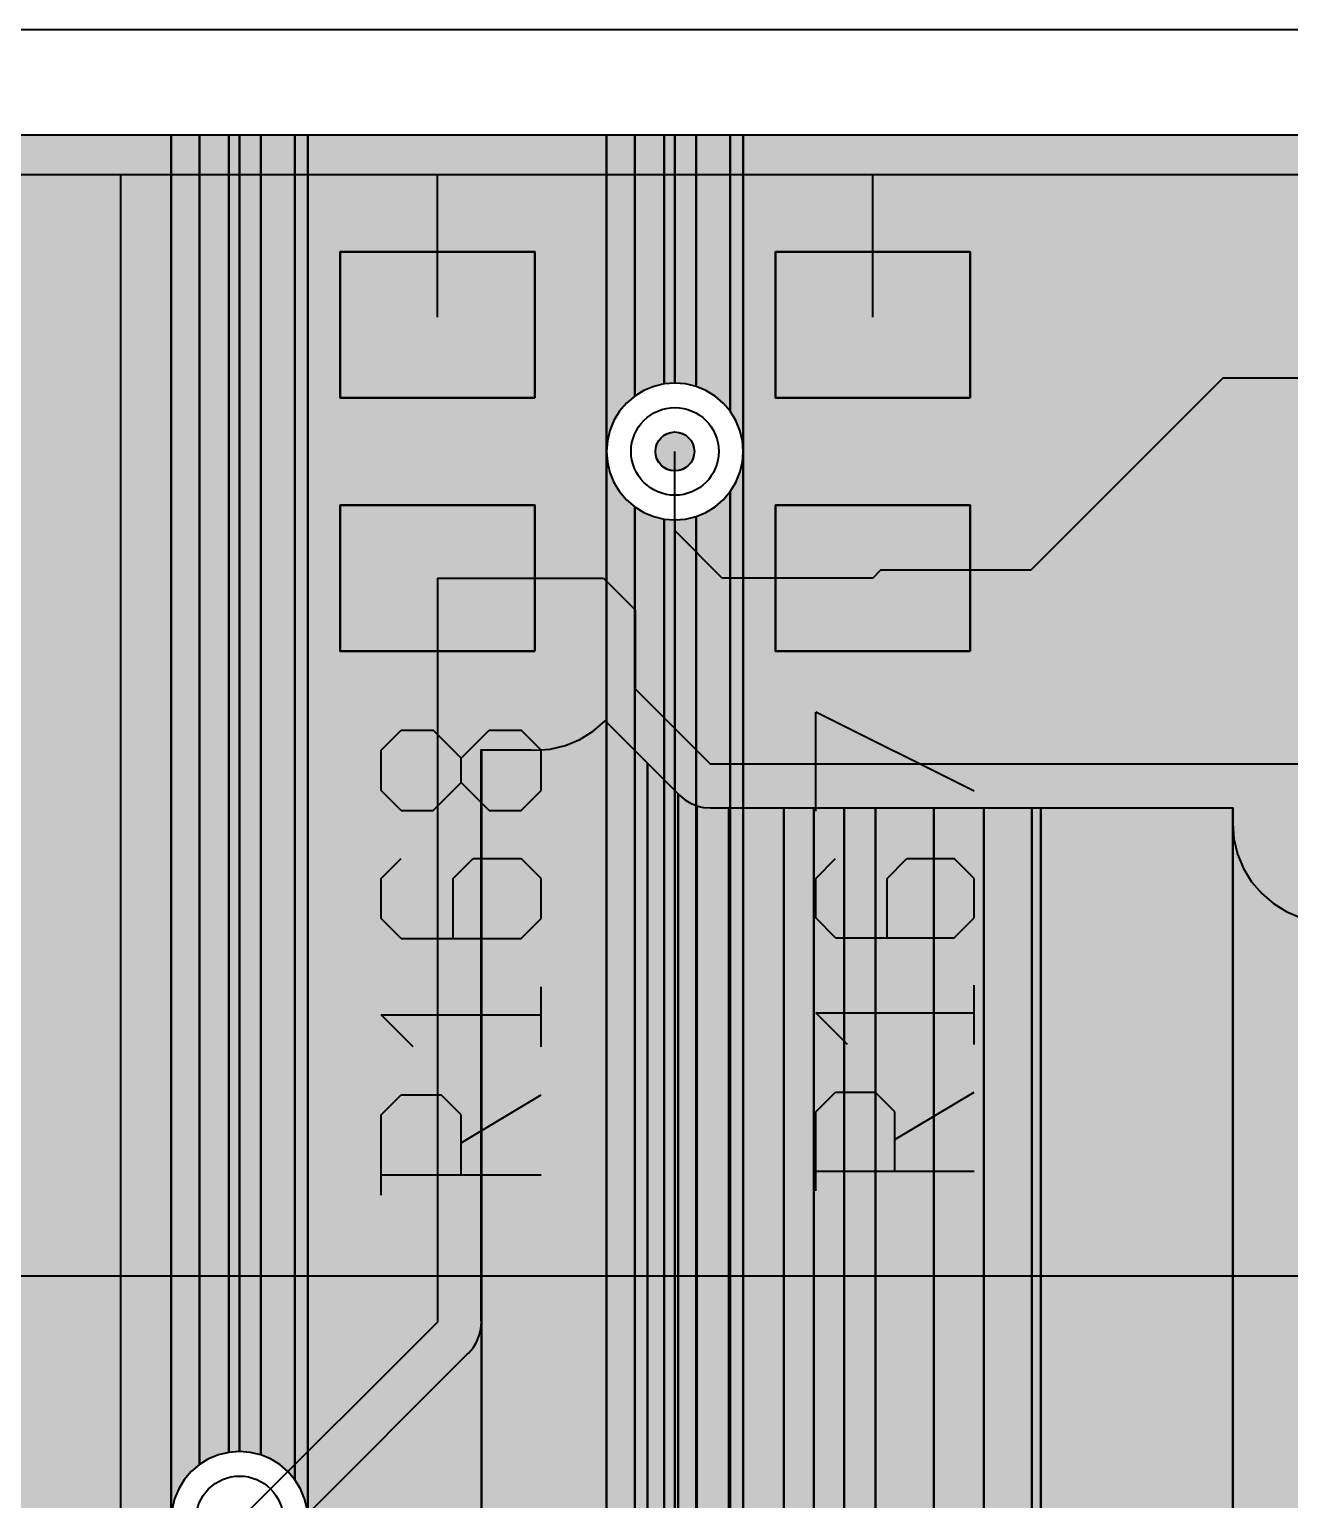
# Model space of a CAD drawing. Header units: millimetres. Extents: x 3.8 to 71.6, y 3.7 to 38.5.
# Drawn here: x 55.51 to 61.99, y 30.9 to 38.45 of the extents above; entities that cross this region are included whole.
import ezdxf

# ---------------------------------------------------------------- set-up
doc = ezdxf.new("R2010")
doc.units = ezdxf.units.MM
for name, color, linetype in [('bottom_copper', 7, 'Continuous'), ('drill_plated', 7, 'Continuous'), ('outline', 7, 'Continuous'), ('top_copper', 7, 'Continuous'), ('top_silk', 7, 'Continuous')]:
    doc.layers.add(name, color=color, linetype=linetype)

# ---------------------------------------------------------------- blocks, each defined once
blk = doc.blocks.new('Block139')
at = {"layer": 'bottom_copper', "lineweight": 40}
for points in [[(0, 32.4903), (-0.0536, 32.5032), (-0.1085, 32.5075), (-0.109, 32.5074), (-0.109, 33.782), (0, 33.782), (0, 32.4903)], [(0.1755, 32.3628), (0.1398, 32.4047), (0.0979, 32.4404), (0.0509, 32.4692), (0, 32.4903), (0, 33.782), (0.1755, 33.782), (0.1755, 32.3628)], [(0.2415, 32.1564), (0.2383, 32.2113), (0.2254, 32.2649), (0.2043, 32.3158), (0.1755, 32.3628), (0.1755, 33.782), (0.2415, 33.782), (0.2415, 32.1564)], [(12.0327, 0), (0.2415, 0), (0.2415, 33.782), (12.0327, 33.782), (12.0327, 0)], [(0.2415, 0), (0.1755, 0), (0.1755, 31.95), (0.2043, 31.997), (0.2254, 32.0479), (0.2383, 32.1015), (0.2415, 32.1564), (0.2415, 0)], [(0.1755, 0), (0, 0), (0, 31.8225), (0.0509, 31.8436), (0.0979, 31.8724), (0.1398, 31.9081), (0.1755, 31.95), (0.1755, 0)], [(0, 0), (-0.1085, 0), (-0.109, 31.8054), (-0.1085, 31.8053), (-0.0536, 31.8096), (0, 31.8225), (0, 0)]]:
    blk.add_hatch(color=7, dxfattribs=at).paths.add_polyline_path(points, flags=0)
at = {"layer": 'bottom_copper', "color": 7, "lineweight": 40}
for points in [[(0, 32.4903), (-0.0536, 32.5032), (-0.1085, 32.5075), (-0.109, 32.5074), (-0.109, 33.782), (0, 33.782), (0, 32.4903)], [(0.1755, 32.3628), (0.1398, 32.4047), (0.0979, 32.4404), (0.0509, 32.4692), (0, 32.4903), (0, 33.782), (0.1755, 33.782), (0.1755, 32.3628)], [(0.2415, 32.1564), (0.2383, 32.2113), (0.2254, 32.2649), (0.2043, 32.3158), (0.1755, 32.3628), (0.1755, 33.782), (0.2415, 33.782), (0.2415, 32.1564)], [(12.0327, 0), (0.2415, 0), (0.2415, 33.782), (12.0327, 33.782), (12.0327, 0)], [(0.2415, 0), (0.1755, 0), (0.1755, 31.95), (0.2043, 31.997), (0.2254, 32.0479), (0.2383, 32.1015), (0.2415, 32.1564), (0.2415, 0)], [(0.1755, 0), (0, 0), (0, 31.8225), (0.0509, 31.8436), (0.0979, 31.8724), (0.1398, 31.9081), (0.1755, 31.95), (0.1755, 0)], [(0, 0), (-0.1085, 0), (-0.109, 31.8054), (-0.1085, 31.8053), (-0.0536, 31.8096), (0, 31.8225), (0, 0)]]:
    blk.add_lwpolyline(points, close=True, dxfattribs=at)
blk = doc.blocks.new('Block339')
at = {"layer": 'bottom_copper', "lineweight": 40}
for points in [[(0, 27.0039), (-0.0536, 27.0168), (-0.1085, 27.0211), (-0.109, 27.021), (-0.109, 33.782), (0, 33.782), (0, 27.0039)], [(0.1755, 26.8764), (0.1398, 26.9183), (0.0979, 26.954), (0.0509, 26.9828), (0, 27.0039), (0, 33.782), (0.1755, 33.782), (0.1755, 26.8764)], [(0.2415, 26.67), (0.2383, 26.7249), (0.2254, 26.7785), (0.2043, 26.8294), (0.1755, 26.8764), (0.1755, 33.782), (0.2415, 33.782), (0.2415, 26.67)], [(1.7756, 0), (0.2415, 0), (0.2415, 33.782), (1.7756, 33.782), (1.7756, 0)], [(1.9203, 32.4404), (1.8784, 32.4047), (1.8427, 32.3628), (1.8139, 32.3158), (1.7928, 32.2649), (1.7799, 32.2113), (1.7756, 32.1564), (1.7756, 33.782), (1.9203, 33.782), (1.9203, 32.4404)], [(2.0718, 32.5032), (2.0182, 32.4903), (1.9673, 32.4692), (1.9203, 32.4404), (1.9203, 33.782), (2.0718, 33.782), (2.0718, 32.5032)], [(2.1262, 32.5074), (2.0718, 32.5032), (2.0718, 33.782), (2.1262, 33.782), (2.1262, 32.5074)], [(1.9203, 0), (1.7756, 0), (1.7756, 32.1564), (1.7799, 32.1015), (1.7928, 32.0479), (1.8139, 31.997), (1.8427, 31.95), (1.8784, 31.9081), (1.9203, 31.8724), (1.9203, 0)], [(2.0718, 0), (1.9203, 0), (1.9203, 31.8724), (1.9673, 31.8436), (2.0182, 31.8225), (2.0718, 31.8096), (2.0718, 0)], [(2.1262, 0), (2.0718, 0), (2.0718, 31.8096), (2.1262, 31.8054), (2.1262, 0)]]:
    blk.add_hatch(color=7, dxfattribs=at).paths.add_polyline_path(points, flags=0)
at = {"layer": 'bottom_copper', "color": 7, "lineweight": 40}
for points in [[(0, 27.0039), (-0.0536, 27.0168), (-0.1085, 27.0211), (-0.109, 27.021), (-0.109, 33.782), (0, 33.782), (0, 27.0039)], [(0.1755, 26.8764), (0.1398, 26.9183), (0.0979, 26.954), (0.0509, 26.9828), (0, 27.0039), (0, 33.782), (0.1755, 33.782), (0.1755, 26.8764)], [(0.2415, 26.67), (0.2383, 26.7249), (0.2254, 26.7785), (0.2043, 26.8294), (0.1755, 26.8764), (0.1755, 33.782), (0.2415, 33.782), (0.2415, 26.67)], [(1.7756, 0), (0.2415, 0), (0.2415, 33.782), (1.7756, 33.782), (1.7756, 0)], [(1.9203, 32.4404), (1.8784, 32.4047), (1.8427, 32.3628), (1.8139, 32.3158), (1.7928, 32.2649), (1.7799, 32.2113), (1.7756, 32.1564), (1.7756, 33.782), (1.9203, 33.782), (1.9203, 32.4404)], [(2.0718, 32.5032), (2.0182, 32.4903), (1.9673, 32.4692), (1.9203, 32.4404), (1.9203, 33.782), (2.0718, 33.782), (2.0718, 32.5032)], [(2.1262, 32.5074), (2.0718, 32.5032), (2.0718, 33.782), (2.1262, 33.782), (2.1262, 32.5074)], [(1.9203, 0), (1.7756, 0), (1.7756, 32.1564), (1.7799, 32.1015), (1.7928, 32.0479), (1.8139, 31.997), (1.8427, 31.95), (1.8784, 31.9081), (1.9203, 31.8724), (1.9203, 0)], [(2.0718, 0), (1.9203, 0), (1.9203, 31.8724), (1.9673, 31.8436), (2.0182, 31.8225), (2.0718, 31.8096), (2.0718, 0)], [(2.1262, 0), (2.0718, 0), (2.0718, 31.8096), (2.1262, 31.8054), (2.1262, 0)]]:
    blk.add_lwpolyline(points, close=True, dxfattribs=at)
blk = doc.blocks.new('Block560')
at = {"layer": 'bottom_copper', "lineweight": 40}
for points in [[(5.0268, 0), (0.2415, 0), (0.2415, 33.782), (5.0268, 33.782), (5.0268, 0)], [(5.1715, 26.954), (5.1296, 26.9183), (5.0939, 26.8764), (5.0651, 26.8294), (5.044, 26.7785), (5.0311, 26.7249), (5.0268, 26.67), (5.0268, 33.782), (5.1715, 33.782), (5.1715, 26.954)], [(5.323, 27.0168), (5.2694, 27.0039), (5.2185, 26.9828), (5.1715, 26.954), (5.1715, 33.782), (5.323, 33.782), (5.323, 27.0168)], [(5.3774, 27.021), (5.323, 27.0168), (5.323, 33.782), (5.3774, 33.782), (5.3774, 27.021)]]:
    blk.add_hatch(color=7, dxfattribs=at).paths.add_polyline_path(points, flags=0)
at = {"layer": 'bottom_copper', "color": 7, "lineweight": 40}
for points in [[(5.0268, 0), (0.2415, 0), (0.2415, 33.782), (5.0268, 33.782), (5.0268, 0)], [(5.1715, 26.954), (5.1296, 26.9183), (5.0939, 26.8764), (5.0651, 26.8294), (5.044, 26.7785), (5.0311, 26.7249), (5.0268, 26.67), (5.0268, 33.782), (5.1715, 33.782), (5.1715, 26.954)], [(5.323, 27.0168), (5.2694, 27.0039), (5.2185, 26.9828), (5.1715, 26.954), (5.1715, 33.782), (5.323, 33.782), (5.323, 27.0168)], [(5.3774, 27.021), (5.323, 27.0168), (5.323, 33.782), (5.3774, 33.782), (5.3774, 27.021)]]:
    blk.add_lwpolyline(points, close=True, dxfattribs=at)
blk = doc.blocks.new('Block25411')
at = {"layer": 'top_copper', "lineweight": 40}
for points in [[(0, 2.7524), (-0.1582, 2.7648), (-0.1598, 2.7647), (-0.1598, 30.3265), (0, 30.3265), (0, 2.7524)], [(0.3008, 2.6546), (0.1543, 2.7153), (0, 2.7524), (0, 30.3265), (0.3008, 30.3265), (0.3008, 2.6546)], [(0.5568, 2.4687), (0.4361, 2.5717), (0.3008, 2.6546), (0.3008, 30.3265), (0.5568, 30.3265), (0.5568, 2.4687)], [(0.8034, 2.0662), (0.7427, 2.2127), (0.6598, 2.348), (0.5568, 2.4687), (0.5568, 30.3265), (0.8034, 30.3265), (0.8034, 2.0662)], [(0.8498, 1.7537), (0.8405, 1.9119), (0.8034, 2.0662), (0.8034, 30.3265), (0.8498, 30.3265), (0.8498, 1.7537)], [(1.835, 0), (0.8498, 0), (0.8498, 30.3265), (1.835, 30.3265), (1.835, 0)], [(1.8366, 30.2666), (1.835, 30.2467), (1.835, 30.3265), (1.8366, 30.3265), (1.8366, 30.2666)], [(3.8452, 0), (1.835, 0), (1.835, 30.2467), (1.8413, 30.167), (1.86, 30.0892), (1.8906, 30.0154), (1.9324, 29.9472), (1.9843, 29.8864), (2.0451, 29.8345), (2.1133, 29.7927), (2.1871, 29.7621), (2.2649, 29.7434), (2.3446, 29.7371), (2.3645, 29.7387), (3.3407, 29.7387), (3.3606, 29.7371), (3.4403, 29.7434), (3.5181, 29.7621), (3.5919, 29.7927), (3.6601, 29.8345), (3.7209, 29.8864), (3.7728, 29.9472), (3.8146, 30.0154), (3.8452, 30.0892), (3.8452, 0)]]:
    blk.add_hatch(color=7, dxfattribs=at).paths.add_polyline_path(points, flags=0)
at = {"layer": 'top_copper', "color": 7, "lineweight": 40}
for points in [[(0, 2.7524), (-0.1582, 2.7648), (-0.1598, 2.7647), (-0.1598, 30.3265), (0, 30.3265), (0, 2.7524)], [(0.3008, 2.6546), (0.1543, 2.7153), (0, 2.7524), (0, 30.3265), (0.3008, 30.3265), (0.3008, 2.6546)], [(0.5568, 2.4687), (0.4361, 2.5717), (0.3008, 2.6546), (0.3008, 30.3265), (0.5568, 30.3265), (0.5568, 2.4687)], [(0.8034, 2.0662), (0.7427, 2.2127), (0.6598, 2.348), (0.5568, 2.4687), (0.5568, 30.3265), (0.8034, 30.3265), (0.8034, 2.0662)], [(0.8498, 1.7537), (0.8405, 1.9119), (0.8034, 2.0662), (0.8034, 30.3265), (0.8498, 30.3265), (0.8498, 1.7537)], [(1.835, 0), (0.8498, 0), (0.8498, 30.3265), (1.835, 30.3265), (1.835, 0)], [(1.8366, 30.2666), (1.835, 30.2467), (1.835, 30.3265), (1.8366, 30.3265), (1.8366, 30.2666)]]:
    blk.add_lwpolyline(points, close=True, dxfattribs=at)
blk.add_lwpolyline([(1.835, 0), (1.835, 30.2467), (1.8413, 30.167), (1.86, 30.0892), (1.8906, 30.0154), (1.9324, 29.9472), (1.9843, 29.8864), (2.0451, 29.8345), (2.1133, 29.7927), (2.1871, 29.7621), (2.2649, 29.7434), (2.3446, 29.7371), (2.3645, 29.7387), (3.3407, 29.7387), (3.3606, 29.7371), (3.4403, 29.7434), (3.5181, 29.7621), (3.5919, 29.7927), (3.6601, 29.8345), (3.7209, 29.8864), (3.7728, 29.9472), (3.8146, 30.0154), (3.8452, 30.0892), (3.8452, 0)], dxfattribs=at)
blk = doc.blocks.new('Block28972')
at = {"layer": 'top_copper', "lineweight": 40}
for points in [[(17.1941, 0), (16.3404, 0), (16.3404, 30.6235), (16.5947, 30.6235), (16.6146, 30.6219), (16.6943, 30.6282), (16.772, 30.6469), (16.8459, 30.6775), (16.9141, 30.7193), (16.9749, 30.7712), (16.9765, 30.773), (16.9779, 30.7719), (17.1941, 30.5557), (17.1941, 0)], [(16.3404, 27.686), (16.3397, 27.6948), (16.3397, 30.6235), (16.3404, 30.6235), (16.3404, 27.686)], [(17.3512, 2.2892), (17.3043, 2.2127), (17.2436, 2.0662), (17.2065, 1.9119), (17.1941, 1.7537), (17.1941, 30.5557), (17.3512, 30.3986), (17.3512, 2.2892)], [(17.4468, 2.4178), (17.3872, 2.348), (17.3512, 2.2892), (17.3512, 30.3986), (17.3569, 30.3919), (17.3838, 30.3689), (17.3964, 30.3612), (17.414, 30.3504), (17.4306, 30.3435), (17.4468, 30.3369), (17.4468, 2.4178)], [(17.6109, 2.5717), (17.4902, 2.4687), (17.4468, 2.4178), (17.4468, 30.3368), (17.4652, 30.3324), (17.4812, 30.3286), (17.5165, 30.3258), (17.5253, 30.3265), (17.6109, 30.3265), (17.6109, 2.5717)], [(17.8927, 2.7153), (17.7462, 2.6546), (17.6109, 2.5717), (17.6109, 30.3265), (17.8927, 30.3265), (17.8927, 2.7153)], [(18.047, 2.7524), (17.8927, 2.7153), (17.8927, 30.3265), (18.047, 30.3265), (18.047, 2.7524)], [(18.2036, 2.7647), (18.047, 2.7524), (18.047, 30.3265), (18.2036, 30.3265), (18.2036, 2.7647)], [(16.3404, 0), (15.4487, 0), (15.4487, 26.7018), (16.2676, 27.5207), (16.2743, 27.5264), (16.2973, 27.5533), (16.3158, 27.5835), (16.3293, 27.6163), (16.3376, 27.6507), (16.3404, 27.686), (16.3404, 0)]]:
    blk.add_hatch(color=7, dxfattribs=at).paths.add_polyline_path(points, flags=0)
at = {"layer": 'top_copper', "color": 7, "lineweight": 40}
for points in [[(17.1941, 0), (16.3404, 0), (16.3404, 30.6235), (16.5947, 30.6235), (16.6146, 30.6219), (16.6943, 30.6282), (16.772, 30.6469), (16.8459, 30.6775), (16.9141, 30.7193), (16.9749, 30.7712), (16.9765, 30.773), (16.9779, 30.7719), (17.1941, 30.5557), (17.1941, 0)], [(16.3404, 27.686), (16.3397, 27.6948), (16.3397, 30.6235), (16.3404, 30.6235), (16.3404, 27.686)], [(17.3512, 2.2892), (17.3043, 2.2127), (17.2436, 2.0662), (17.2065, 1.9119), (17.1941, 1.7537), (17.1941, 30.5557), (17.3512, 30.3986), (17.3512, 2.2892)], [(17.4468, 2.4178), (17.3872, 2.348), (17.3512, 2.2892), (17.3512, 30.3986), (17.3569, 30.3919), (17.3838, 30.3689), (17.3964, 30.3612), (17.414, 30.3504), (17.4306, 30.3435), (17.4468, 30.3369), (17.4468, 2.4178)], [(17.6109, 2.5717), (17.4902, 2.4687), (17.4468, 2.4178), (17.4468, 30.3368), (17.4652, 30.3324), (17.4812, 30.3286), (17.5165, 30.3258), (17.5253, 30.3265), (17.6109, 30.3265), (17.6109, 2.5717)], [(17.8927, 2.7153), (17.7462, 2.6546), (17.6109, 2.5717), (17.6109, 30.3265), (17.8927, 30.3265), (17.8927, 2.7153)], [(18.047, 2.7524), (17.8927, 2.7153), (17.8927, 30.3265), (18.047, 30.3265), (18.047, 2.7524)], [(18.2036, 2.7647), (18.047, 2.7524), (18.047, 30.3265), (18.2036, 30.3265), (18.2036, 2.7647)], [(16.3404, 0), (15.4487, 0), (15.4487, 26.7018), (16.2676, 27.5207), (16.2743, 27.5264), (16.2973, 27.5533), (16.3158, 27.5835), (16.3293, 27.6163), (16.3376, 27.6507), (16.3404, 27.686), (16.3404, 0)]]:
    blk.add_lwpolyline(points, close=True, dxfattribs=at)

msp = doc.modelspace()

# ---------------------------------------------------------------- hatches: boundary and pattern name
at = {"layer": 'bottom_copper', "lineweight": 40}
msp.add_hatch(color=7, dxfattribs=at).paths.add_polyline_path([(58.9268, 36.2632), (58.9211, 36.2444), (58.9118, 36.2271), (58.8994, 36.212), (58.8843, 36.1996), (58.867, 36.1903), (58.8482, 36.1846), (58.8287, 36.1827), (58.8092, 36.1846), (58.7904, 36.1903), (58.7731, 36.1996), (58.758, 36.212), (58.7456, 36.2271), (58.7363, 36.2444), (58.7306, 36.2632), (58.7287, 36.2827), (58.7306, 36.3022), (58.7363, 36.321), (58.7456, 36.3383), (58.758, 36.3534), (58.7731, 36.3658), (58.7904, 36.3751), (58.8092, 36.3808), (58.8287, 36.3827), (58.8482, 36.3808), (58.867, 36.3751), (58.8843, 36.3658), (58.8994, 36.3534), (58.9118, 36.3383), (58.9211, 36.321), (58.9268, 36.3022), (58.9287, 36.2827), (58.9268, 36.2632)], flags=0)
at = {"layer": 'drill_plated', "lineweight": 40}
msp.add_hatch(color=7, dxfattribs=at).paths.add_polyline_path([(58.9268, 36.2632), (58.9211, 36.2444), (58.9118, 36.2271), (58.8994, 36.212), (58.8843, 36.1996), (58.867, 36.1903), (58.8482, 36.1846), (58.8287, 36.1827), (58.8092, 36.1846), (58.7904, 36.1903), (58.7731, 36.1996), (58.758, 36.212), (58.7456, 36.2271), (58.7363, 36.2444), (58.7306, 36.2632), (58.7287, 36.2827), (58.7306, 36.3022), (58.7363, 36.321), (58.7456, 36.3383), (58.758, 36.3534), (58.7731, 36.3658), (58.7904, 36.3751), (58.8092, 36.3808), (58.8287, 36.3827), (58.8482, 36.3808), (58.867, 36.3751), (58.8843, 36.3658), (58.8994, 36.3534), (58.9118, 36.3383), (58.9211, 36.321), (58.9268, 36.3022), (58.9287, 36.2827), (58.9268, 36.2632)], flags=0)
at = {"layer": 'top_copper', "lineweight": 40}
for points in [[(58.1094, 36.5578), (57.1096, 36.5578), (57.1096, 37.3076), (58.1094, 37.3076), (58.1094, 36.5578)], [(60.3446, 36.5578), (59.3448, 36.5578), (59.3448, 37.3076), (60.3446, 37.3076), (60.3446, 36.5578)], [(58.9268, 36.2632), (58.9211, 36.2444), (58.9118, 36.2271), (58.8994, 36.212), (58.8843, 36.1996), (58.867, 36.1903), (58.8482, 36.1846), (58.8287, 36.1827), (58.8092, 36.1846), (58.7904, 36.1903), (58.7731, 36.1996), (58.758, 36.212), (58.7456, 36.2271), (58.7363, 36.2444), (58.7306, 36.2632), (58.7287, 36.2827), (58.7306, 36.3022), (58.7363, 36.321), (58.7456, 36.3383), (58.758, 36.3534), (58.7731, 36.3658), (58.7904, 36.3751), (58.8092, 36.3808), (58.8287, 36.3827), (58.8482, 36.3808), (58.867, 36.3751), (58.8843, 36.3658), (58.8994, 36.3534), (58.9118, 36.3383), (58.9211, 36.321), (58.9268, 36.3022), (58.9287, 36.2827), (58.9268, 36.2632)], [(58.1094, 35.2578), (57.1096, 35.2578), (57.1096, 36.0076), (58.1094, 36.0076), (58.1094, 35.2578)], [(60.3446, 35.2578), (59.3448, 35.2578), (59.3448, 36.0076), (60.3446, 36.0076), (60.3446, 35.2578)]]:
    msp.add_hatch(color=7, dxfattribs=at).paths.add_polyline_path(points, flags=0)

# ---------------------------------------------------------------- linework, layer by layer
at = {"layer": 'bottom_copper', "color": 7, "lineweight": 40}
for p, q in [((51.1066, 37.9083), (56.593, 37.9083)), ((56.593, 31.1473), (56.593, 37.9083)), ((56.593, 37.9083), (58.8282, 37.9083)), ((56.593, 37.9083), (56.593, 31.1473)), ((58.8282, 36.6337), (58.8282, 37.9083)), ((58.8282, 37.9083), (70.9699, 37.9083)), ((58.8282, 37.9083), (58.8282, 36.6337)), ((58.7202, 36.6166), (58.6693, 36.5955)), ((58.7738, 36.6295), (58.7202, 36.6166)), ((58.8282, 36.6337), (58.7738, 36.6295)), ((58.8287, 36.6338), (58.8282, 36.6337)), ((58.8836, 36.6295), (58.8287, 36.6338)), ((58.9372, 36.6166), (58.8836, 36.6295)), ((58.9881, 36.5955), (58.9372, 36.6166)), ((58.6223, 36.5667), (58.5804, 36.531)), ((58.6693, 36.5955), (58.6223, 36.5667)), ((59.0351, 36.5667), (58.9881, 36.5955)), ((59.077, 36.531), (59.0351, 36.5667)), ((58.5447, 36.4891), (58.5159, 36.4421)), ((58.5804, 36.531), (58.5447, 36.4891)), ((59.1127, 36.4891), (59.077, 36.531)), ((59.1415, 36.4421), (59.1127, 36.4891)), ((58.4948, 36.3912), (58.4819, 36.3376)), ((58.5159, 36.4421), (58.4948, 36.3912)), ((59.1626, 36.3912), (59.1415, 36.4421)), ((59.1755, 36.3376), (59.1626, 36.3912)), ((58.4819, 36.3376), (58.4776, 36.2827)), ((59.1787, 36.2827), (59.1755, 36.3376)), ((58.4776, 36.2827), (58.4819, 36.2278)), ((59.1755, 36.2278), (59.1787, 36.2827)), ((58.4819, 36.2278), (58.4948, 36.1742)), ((58.4948, 36.1742), (58.5159, 36.1233)), ((59.1415, 36.1233), (59.1626, 36.1742)), ((59.1626, 36.1742), (59.1755, 36.2278)), ((58.5159, 36.1233), (58.5447, 36.0763)), ((59.1127, 36.0763), (59.1415, 36.1233)), ((58.5447, 36.0763), (58.5804, 36.0344)), ((58.5804, 36.0344), (58.6223, 35.9987)), ((59.0351, 35.9987), (59.077, 36.0344)), ((59.077, 36.0344), (59.1127, 36.0763)), ((58.6223, 35.9987), (58.6693, 35.9699)), ((58.6693, 35.9699), (58.7202, 35.9488)), ((58.7202, 35.9488), (58.7738, 35.9359)), ((58.7738, 35.9359), (58.8282, 35.9317)), ((58.8287, 35.9316), (58.8836, 35.9359)), ((58.8836, 35.9359), (58.9372, 35.9488)), ((58.9372, 35.9488), (58.9881, 35.9699)), ((58.9881, 35.9699), (59.0351, 35.9987)), ((58.8282, 4.1263), (58.8282, 35.9317)), ((58.8282, 35.9317), (58.8287, 35.9316)), ((58.8282, 35.9317), (58.8282, 4.1263)), ((56.4341, 31.1091), (56.3871, 31.0803)), ((56.485, 31.1302), (56.4341, 31.1091)), ((56.5386, 31.1431), (56.485, 31.1302)), ((56.593, 31.1473), (56.5386, 31.1431)), ((56.5935, 31.1474), (56.593, 31.1473)), ((56.6484, 31.1431), (56.5935, 31.1474)), ((56.702, 31.1302), (56.6484, 31.1431)), ((56.7529, 31.1091), (56.702, 31.1302)), ((56.7999, 31.0803), (56.7529, 31.1091)), ((56.3452, 31.0446), (56.3095, 31.0027)), ((56.3871, 31.0803), (56.3452, 31.0446)), ((56.8418, 31.0446), (56.7999, 31.0803)), ((56.8775, 31.0027), (56.8418, 31.0446)), ((56.2807, 30.9557), (56.2596, 30.9048)), ((56.3095, 31.0027), (56.2807, 30.9557)), ((56.9063, 30.9557), (56.8775, 31.0027)), ((56.9274, 30.9048), (56.9063, 30.9557)), ((56.2596, 30.9048), (56.2467, 30.8512)), ((56.9403, 30.8512), (56.9274, 30.9048))]:
    msp.add_line(p, q, dxfattribs=at)
msp.add_lwpolyline([(58.9268, 36.2632), (58.9211, 36.2444), (58.9118, 36.2271), (58.8994, 36.212), (58.8843, 36.1996), (58.867, 36.1903), (58.8482, 36.1846), (58.8287, 36.1827), (58.8092, 36.1846), (58.7904, 36.1903), (58.7731, 36.1996), (58.758, 36.212), (58.7456, 36.2271), (58.7363, 36.2444), (58.7306, 36.2632), (58.7287, 36.2827), (58.7306, 36.3022), (58.7363, 36.321), (58.7456, 36.3383), (58.758, 36.3534), (58.7731, 36.3658), (58.7904, 36.3751), (58.8092, 36.3808), (58.8287, 36.3827), (58.8482, 36.3808), (58.867, 36.3751), (58.8843, 36.3658), (58.8994, 36.3534), (58.9118, 36.3383), (58.9211, 36.321), (58.9268, 36.3022), (58.9287, 36.2827), (58.9268, 36.2632)], close=True, dxfattribs=at)
for centre, major_axis in [((58.8287, 36.2827), (0.225, 0)), ((58.8287, 36.2827), (0.1, 0)), ((56.5935, 30.7963), (0.225, 0))]:
    msp.add_ellipse(centre, major_axis=major_axis, ratio=1, dxfattribs=at)
at = {"layer": 'drill_plated', "color": 7, "lineweight": 40}
msp.add_lwpolyline([(58.9268, 36.2632), (58.9211, 36.2444), (58.9118, 36.2271), (58.8994, 36.212), (58.8843, 36.1996), (58.867, 36.1903), (58.8482, 36.1846), (58.8287, 36.1827), (58.8092, 36.1846), (58.7904, 36.1903), (58.7731, 36.1996), (58.758, 36.212), (58.7456, 36.2271), (58.7363, 36.2444), (58.7306, 36.2632), (58.7287, 36.2827), (58.7306, 36.3022), (58.7363, 36.321), (58.7456, 36.3383), (58.758, 36.3534), (58.7731, 36.3658), (58.7904, 36.3751), (58.8092, 36.3808), (58.8287, 36.3827), (58.8482, 36.3808), (58.867, 36.3751), (58.8843, 36.3658), (58.8994, 36.3534), (58.9118, 36.3383), (58.9211, 36.321), (58.9268, 36.3022), (58.9287, 36.2827), (58.9268, 36.2632)], close=True, dxfattribs=at)
msp.add_ellipse((58.8287, 36.2827), major_axis=(0.1, 0), ratio=1, dxfattribs=at)
at = {"layer": 'outline', "color": 7, "lineweight": 40}
msp.add_line((3.82, 38.45), (71.58, 38.45), dxfattribs=at)
at = {"layer": 'top_copper', "color": 7, "lineweight": 40}
for p, q in [((13.9215, 37.7051), (67.5663, 37.7051)), ((55.9839, 25.1067), (55.9839, 37.7051)), ((57.6095, 36.9731), (57.6095, 37.7051)), ((59.8447, 36.9731), (59.8447, 37.7051)), ((57.1096, 37.3076), (57.1096, 36.5578)), ((58.1094, 37.3076), (57.1096, 37.3076)), ((58.1094, 36.5578), (58.1094, 37.3076)), ((59.3448, 37.3076), (59.3448, 36.5578)), ((60.3446, 37.3076), (59.3448, 37.3076)), ((60.3446, 36.5578), (60.3446, 37.3076)), ((61.6434, 36.659), (60.6575, 35.6731)), ((62.7108, 36.659), (61.6434, 36.659)), ((57.1096, 36.5578), (58.1094, 36.5578)), ((59.3448, 36.5578), (60.3446, 36.5578)), ((58.8287, 35.8763), (58.8287, 36.2827)), ((57.1096, 36.0076), (57.1096, 35.2578)), ((58.1094, 36.0076), (57.1096, 36.0076)), ((58.1094, 35.2578), (58.1094, 36.0076)), ((59.3448, 36.0076), (59.3448, 35.2578)), ((60.3446, 36.0076), (59.3448, 36.0076)), ((60.3446, 35.2578), (60.3446, 36.0076)), ((59.0723, 35.6328), (58.8287, 35.8763)), ((59.8851, 35.6731), (59.8447, 35.6328)), ((60.6575, 35.6731), (59.8851, 35.6731)), ((57.6095, 35.6328), (57.6095, 31.8123)), ((57.6095, 35.6328), (58.4627, 35.6328)), ((58.4627, 35.6328), (58.6255, 35.4699)), ((59.8447, 35.6328), (59.0723, 35.6328)), ((58.6255, 35.4699), (58.6255, 35.0635)), ((57.1096, 35.2578), (58.1094, 35.2578)), ((59.3448, 35.2578), (60.3446, 35.2578)), ((58.6255, 35.0635), (59.0113, 34.6778)), ((58.4089, 34.8456), (58.4697, 34.8975)), ((58.4697, 34.8975), (58.4713, 34.8993)), ((58.4713, 34.8993), (58.4727, 34.8982)), ((58.4727, 34.8982), (58.846, 34.5249)), ((58.2668, 34.7732), (58.3407, 34.8038)), ((58.3407, 34.8038), (58.4089, 34.8456)), ((57.8345, 31.8211), (57.8345, 34.7498)), ((57.8345, 34.7498), (58.0895, 34.7498)), ((58.0895, 34.7498), (58.1094, 34.7482)), ((58.1094, 34.7482), (58.1891, 34.7545)), ((58.1891, 34.7545), (58.2668, 34.7732)), ((62.7108, 34.6778), (59.0113, 34.6778)), ((58.846, 34.5249), (58.8517, 34.5182)), ((58.8517, 34.5182), (58.8786, 34.4952)), ((58.8786, 34.4952), (58.8787, 34.4952)), ((58.8787, 34.4952), (58.8912, 34.4875)), ((58.8912, 34.4875), (58.9088, 34.4767)), ((58.9088, 34.4767), (58.9089, 34.4767)), ((58.9089, 34.4767), (58.9254, 34.4698)), ((58.9254, 34.4698), (58.9416, 34.4632)), ((58.9416, 34.4632), (58.9416, 34.4631)), ((58.9416, 34.4631), (58.96, 34.4587)), ((58.96, 34.4587), (58.976, 34.4549)), ((58.976, 34.4549), (59.0113, 34.4521)), ((59.0113, 34.4521), (59.0201, 34.4528)), ((59.0201, 34.4528), (59.6984, 34.4528)), ((59.6984, 6.891), (59.6984, 34.4528)), ((59.6984, 34.4528), (61.6948, 34.4528)), ((59.6984, 34.4528), (59.6984, 6.891)), ((61.6948, 34.4528), (61.6948, 34.3929)), ((61.6948, 34.3929), (61.6932, 34.373)), ((61.6932, 34.373), (61.6995, 34.2933)), ((61.6995, 34.2933), (61.7182, 34.2155)), ((61.7182, 34.2155), (61.7488, 34.1417)), ((61.7488, 34.1417), (61.7906, 34.0735)), ((61.7906, 34.0735), (61.8425, 34.0127)), ((61.8425, 34.0127), (61.9033, 33.9608)), ((61.9033, 33.9608), (61.9715, 33.919)), ((61.9715, 33.919), (62.0453, 33.8884)), ((57.6095, 31.8123), (56.5935, 30.7963)), ((57.8324, 31.777), (57.8352, 31.8123)), ((57.8352, 31.8123), (57.8345, 31.8211)), ((57.7921, 31.6796), (57.8106, 31.7098)), ((57.8106, 31.7098), (57.8241, 31.7426)), ((57.8241, 31.7426), (57.8324, 31.777)), ((56.9417, 30.8263), (57.7624, 31.647)), ((57.7624, 31.647), (57.7691, 31.6527)), ((57.7691, 31.6527), (57.7921, 31.6796))]:
    msp.add_line(p, q, dxfattribs=at)
for points in [[(58.1094, 36.5578), (57.1096, 36.5578), (57.1096, 37.3076), (58.1094, 37.3076), (58.1094, 36.5578)], [(60.3446, 36.5578), (59.3448, 36.5578), (59.3448, 37.3076), (60.3446, 37.3076), (60.3446, 36.5578)], [(58.9268, 36.2632), (58.9211, 36.2444), (58.9118, 36.2271), (58.8994, 36.212), (58.8843, 36.1996), (58.867, 36.1903), (58.8482, 36.1846), (58.8287, 36.1827), (58.8092, 36.1846), (58.7904, 36.1903), (58.7731, 36.1996), (58.758, 36.212), (58.7456, 36.2271), (58.7363, 36.2444), (58.7306, 36.2632), (58.7287, 36.2827), (58.7306, 36.3022), (58.7363, 36.321), (58.7456, 36.3383), (58.758, 36.3534), (58.7731, 36.3658), (58.7904, 36.3751), (58.8092, 36.3808), (58.8287, 36.3827), (58.8482, 36.3808), (58.867, 36.3751), (58.8843, 36.3658), (58.8994, 36.3534), (58.9118, 36.3383), (58.9211, 36.321), (58.9268, 36.3022), (58.9287, 36.2827), (58.9268, 36.2632)], [(58.1094, 35.2578), (57.1096, 35.2578), (57.1096, 36.0076), (58.1094, 36.0076), (58.1094, 35.2578)], [(60.3446, 35.2578), (59.3448, 35.2578), (59.3448, 36.0076), (60.3446, 36.0076), (60.3446, 35.2578)]]:
    msp.add_lwpolyline(points, close=True, dxfattribs=at)
for centre, major_axis in [((58.8287, 36.2827), (0.225, 0)), ((58.8287, 36.2827), (0.1, 0)), ((56.5935, 30.7963), (0.225, 0))]:
    msp.add_ellipse(centre, major_axis=major_axis, ratio=1, dxfattribs=at)
at = {"layer": 'top_silk', "color": 7, "lineweight": 40}
for p, q in [((3.82, 38.45), (71.58, 38.45)), ((60.3654, 34.5377), (59.5526, 34.9441)), ((59.5526, 34.4361), (59.5526, 34.9441)), ((57.3199, 34.7483), (57.4228, 34.8512)), ((57.4228, 34.8512), (57.5874, 34.8512)), ((57.7314, 34.7071), (57.5874, 34.8512)), ((57.7314, 34.7071), (57.8754, 34.8512)), ((57.8754, 34.8512), (58.04, 34.8512)), ((58.1429, 34.7483), (58.04, 34.8512)), ((57.3199, 34.5425), (57.3199, 34.7483)), ((58.1429, 34.5425), (58.1429, 34.7483)), ((57.7314, 34.5837), (57.7314, 34.7071)), ((57.5874, 34.4397), (57.7314, 34.5837)), ((57.8754, 34.4397), (57.7314, 34.5837)), ((57.4228, 34.4397), (57.3199, 34.5425)), ((58.04, 34.4397), (58.1429, 34.5425)), ((57.4228, 34.4397), (57.5874, 34.4397)), ((57.8754, 34.4397), (58.04, 34.4397)), ((57.3199, 34.0899), (57.4228, 34.1928)), ((57.6903, 34.0899), (57.7931, 34.1928)), ((57.7931, 34.1928), (58.04, 34.1928)), ((58.1429, 34.0899), (58.04, 34.1928)), ((59.5526, 34.0907), (59.6542, 34.1923)), ((59.9184, 34.0907), (60.02, 34.1923)), ((60.02, 34.1923), (60.2638, 34.1923)), ((60.3654, 34.0907), (60.2638, 34.1923)), ((57.3199, 33.8842), (57.3199, 34.0899)), ((57.6903, 33.7813), (57.6903, 34.0899)), ((58.1429, 33.8842), (58.1429, 34.0899)), ((59.5526, 33.8875), (59.5526, 34.0907)), ((59.9184, 33.7859), (59.9184, 34.0907)), ((60.3654, 33.8875), (60.3654, 34.0907)), ((57.4228, 33.7813), (57.3199, 33.8842)), ((58.04, 33.7813), (58.1429, 33.8842)), ((59.6542, 33.7859), (59.5526, 33.8875)), ((60.2638, 33.7859), (60.3654, 33.8875)), ((57.4228, 33.7813), (58.04, 33.7813)), ((59.6542, 33.7859), (60.2638, 33.7859)), ((58.1429, 33.2258), (58.1429, 33.5344)), ((60.3654, 33.2372), (60.3654, 33.542)), ((57.4845, 33.2258), (57.3199, 33.3904)), ((57.3199, 33.3904), (58.1429, 33.3904)), ((59.7152, 33.2372), (59.5526, 33.3998)), ((59.5526, 33.3998), (60.3654, 33.3998)), ((59.5526, 32.8918), (59.6542, 32.9934)), ((59.6542, 32.9934), (59.8574, 32.9934)), ((59.959, 32.8918), (59.8574, 32.9934)), ((59.959, 32.7496), (60.3654, 32.9934)), ((57.3199, 32.8761), (57.4228, 32.9789)), ((57.4228, 32.9789), (57.6285, 32.9789)), ((57.7314, 32.8761), (57.6285, 32.9789)), ((57.7314, 32.732), (58.1429, 32.9789)), ((57.3199, 32.4646), (57.3199, 32.8761)), ((57.7314, 32.5674), (57.7314, 32.8761)), ((59.5526, 32.4854), (59.5526, 32.8918)), ((59.959, 32.587), (59.959, 32.8918)), ((57.3199, 32.5674), (58.1429, 32.5674)), ((59.5526, 32.587), (60.3654, 32.587)), ((3.82, 32.05), (71.58, 32.05))]:
    msp.add_line(p, q, dxfattribs=at)

# ---------------------------------------------------------------- block references
at = {"layer": 'bottom_copper'}
for name, p in [('Block560', (51.2156, 4.1263)), ('Block339', (56.702, 4.1263)), ('Block139', (58.9372, 4.1263))]:
    msp.add_blockref(name, p, dxfattribs=at)
at = {"layer": 'top_copper'}
for name, p in [('Block25411', (59.8582, 4.1263)), ('Block28972', (41.4948, 4.1263))]:
    msp.add_blockref(name, p, dxfattribs=at)

doc.saveas('drawing.dxf')
